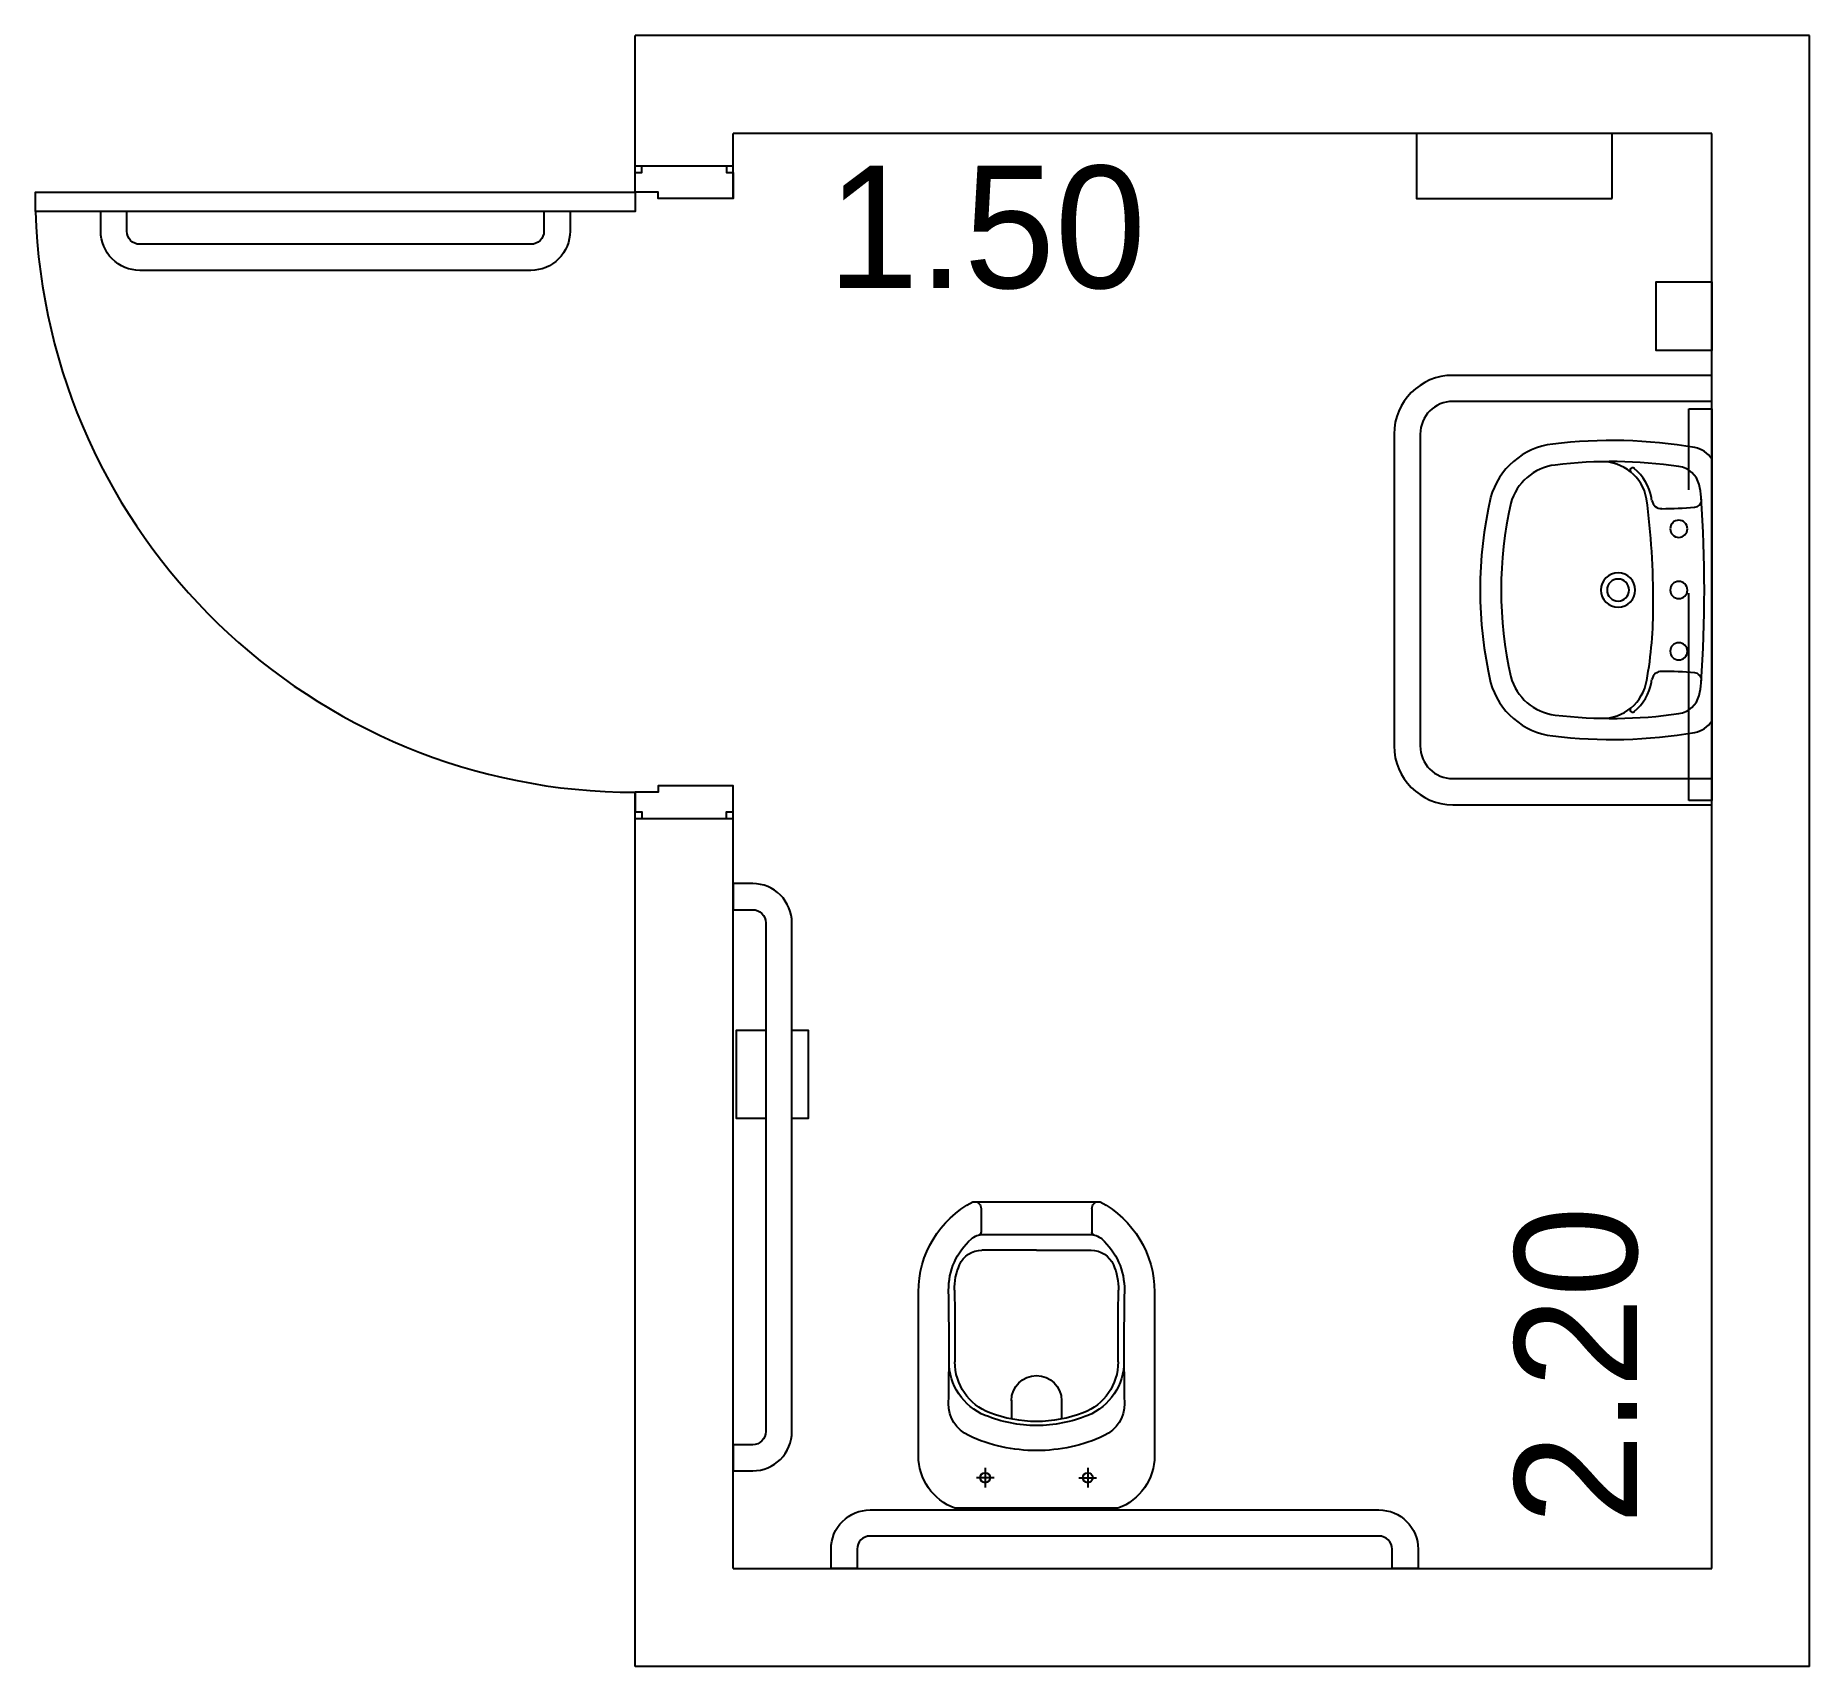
# Model space of a CAD drawing. Header units: millimetres. Extents: x -194.42 to -191.7, y 236.17 to 238.67.
import ezdxf

# ---------------------------------------------------------------- set-up
doc = ezdxf.new("R2010")
doc.units = ezdxf.units.MM
doc.header["$LTSCALE"] = 0.1
doc.linetypes.add('HIDDEN2', pattern=[4.7625, 3.175, -1.5875])
for name, color, linetype in [('A-LAYOUT', 1, 'Continuous'), ('A-LV-13', 1, 'Continuous'), ('A-LV-35', 5, 'Continuous'), ('A-PORTA', 1, 'Continuous'), ('A-SAN', 2, 'Continuous'), ('A-SOLEIRA', 1, 'Continuous'), ('ALVENARIA', 5, 'Continuous'), ('COTAS', 1, 'Continuous')]:
    doc.layers.add(name, color=color, linetype=linetype)
doc.styles.get("Standard").update_dxf_attribs({"font": 'stylu.ttf'})

# ---------------------------------------------------------------- blocks, each defined once
blk = doc.blocks.new('bacia_def')
at = {"color": 0}
for p, q in [((0.3863, -0.1543), (0.3863, -0.1246)), ((0.5436, -0.1543), (0.5436, -0.1246)), ((0.4001, -0.1394), (0.3729, -0.1394)), ((0.5299, -0.1394), (0.5571, -0.1394)), ((0.4266, -0.2585), (0.4266, -0.2293)), ((0.5034, -0.2585), (0.5034, -0.2293)), ((0.465, -0.4883), (0.3814, -0.4883)), ((0.465, -0.4883), (0.5486, -0.4883)), ((0.3801, -0.5523), (0.3801, -0.5165)), ((0.5499, -0.5523), (0.5499, -0.5165))]:
    blk.add_line(p, q, dxfattribs=at)
blk.add_lwpolyline([(0.34, -0.0925, 0.314001), (0.284, -0.173), (0.284, -0.424, 0.278453), (0.3675, -0.5623), (0.465, -0.5623), (0.5624, -0.5623, 0.278453), (0.6459, -0.424), (0.6459, -0.173, 0.314001), (0.5899, -0.0925)], format="xyb", close=True)
blk.add_lwpolyline([(0.3651, -0.5053, 0.182501), (0.3835, -0.5123), (0.465, -0.5123), (0.5464, -0.5123, 0.182501), (0.5649, -0.5053, 0.21967), (0.5997, -0.4266, -0.008004), (0.5997, -0.2534, 0.295956), (0.5687, -0.2039, 0.109342), (0.465, -0.181, 0.109342), (0.3613, -0.2039, 0.295956), (0.3303, -0.2534, -0.008004), (0.3303, -0.4266, 0.21967)], format="xyb", close=True, dxfattribs=at)
for centre, radius, start, end in [((0.3863, -0.1394), 0.0076, 90, 270), ((0.3863, -0.1394), 0.0076, 270, 90), ((0.5436, -0.1394), 0.0076, 90, 270), ((0.5436, -0.1394), 0.0076, 270, 90), ((0.4203, -0.3175), 0.0894, 112.2631, 180.2228), ((0.423, -0.3165), 0.0831, 110.7846, 180.2336), ((0.465, -0.4267), 0.2073, 90, 112.2632), ((0.465, -0.4264), 0.2008, 90, 110.8599), ((0.465, -0.4267), 0.2073, 67.7368, 90), ((0.465, -0.4264), 0.2008, 69.1401, 90), ((0.507, -0.3165), 0.0831, 359.7664, 69.2154), ((0.5097, -0.3175), 0.0894, 359.7772, 67.7369), ((0.465, -0.2575), 0.0384, 180, 270), ((0.465, -0.2575), 0.0384, 270, 0), ((-5.0795, -0.339), 5.4195, 359.0722, 0.2341), ((6.0095, -0.339), 5.4195, 179.7659, 180.9278), ((0.4328, -0.4283), 0.0936, 179.0468, 203.7022), ((0.4971, -0.4283), 0.0936, 336.2978, 0.9532), ((0.3813, -0.4509), 0.0374, 203.6015, 270.0987), ((0.5486, -0.4509), 0.0374, 269.9013, 336.3985), ((0.3747, -0.5165), 0.00536, 0.0034, 74.8516), ((0.5552, -0.5165), 0.00536, 105.1484, 179.9966), ((0.3701, -0.5523), 0.01, 269.7922, 359.9991), ((0.5599, -0.5523), 0.01, 180.0009, 270.2078)]:
    blk.add_arc(centre, radius, start, end, dxfattribs=at)
blk = doc.blocks.new('barra_def')
for points in [[(1.01, -0.03, -0.414214), (0.99, -0.05), (0.21, -0.05, -0.414214), (0.19, -0.03), (0.19, 0), (0.15, 0), (0.15, -0.03, 0.414214), (0.21, -0.09), (0.99, -0.09, 0.414214), (1.05, -0.03), (1.05, 0), (1.01, 0)], [(0, -1.01), (0.03, -1.01, 0.414214), (0.05, -0.99), (0.05, -0.21, 0.414214), (0.03, -0.19), (0, -0.19), (0, -0.15), (0.03, -0.15, -0.414214), (0.09, -0.21), (0.09, -0.99, -0.414214), (0.03, -1.05), (0, -1.05)]]:
    blk.add_lwpolyline(points, format="xyb", close=True)
for points in [[(0.05, -0.6902), (0.005, -0.6902), (0.005, -0.8252), (0.05, -0.8252)], [(0.09, -0.8252), (0.115, -0.8252), (0.115, -0.6902), (0.09, -0.6902)]]:
    blk.add_lwpolyline(points)
blk = doc.blocks.new('SAB')
at = {"layer": 'A-SAN'}
blk.add_lwpolyline([(-0.105, 0), (0, 0), (0, 0.085), (-0.105, 0.085)], close=True, dxfattribs=at)
blk = doc.blocks.new('A$C1DEB31AC')
at = {"layer": 'A-SAN'}
blk.add_lwpolyline([(0, 0.3), (0.1, 0.3), (0.1, 0), (0, 0)], close=True, dxfattribs=at)
blk = doc.blocks.new('B8E2B')
at = {"layer": 'A-LAYOUT'}
for p, q in [((0.3969, 0.3422), (0, 0.3422)), ((0.3969, 0.3022), (0, 0.3022)), ((0.4469, -0.2259), (0.4469, 0.2522)), ((0.4869, -0.2259), (0.4869, 0.2522)), ((0, -0.1873), (0, 0.2137)), ((0, -0.2759), (0.3969, -0.2759)), ((0, -0.3159), (0.3969, -0.3159))]:
    blk.add_line(p, q, dxfattribs=at)
for centre, radius, start, end in [((0.3969, 0.2522), 0.09, 0, 90), ((0.3969, 0.2522), 0.05, 0, 90), ((0.0323, 0.1944), 0.0376, 99.7573, 149.1878), ((0.1533, -0.5075), 0.7498, 83.0673, 99.778), ((0.2302, 0.1249), 0.1128, 15.3565, 83.0673), ((-0.2771, 0.0132), 0.6321, 347.0568, 12.9432), ((0.2302, -0.0986), 0.1128, 276.9224, 344.6434), ((0.0323, -0.1681), 0.0376, 210.8123, 260.2428), ((0.1533, 0.5338), 0.7498, 260.222, 276.9311), ((0.3969, -0.2259), 0.09, 270, 0), ((0.3969, -0.2259), 0.05, 270, 0)]:
    blk.add_arc(centre, radius, start, end, dxfattribs=at)
at = {"layer": 'A-LAYOUT', "color": 54}
for centre, radius, start, end in [((0.0557, 0.1653), 0.0376, 98.2614, 165.576), ((0.1534, -0.5075), 0.7175, 83.0585, 98.2613), ((0.168, 0.1406), 0.0767, 130.0343, 169.5313), ((0.168, 0.1406), 0.0692, 88.6308, 171.0304), ((0.1213, 0.1967), 0.00376, 314.5631, 134.806), ((0.2304, 0.1249), 0.0805, 15.343, 83.0587), ((0.1285, 0.1466), 0.1128, 165.5761, 175.4618), ((2.1285, 0.0131), 2.1172, 176.1441, 183.8508), ((0.027, 0.1512), 0.0112, 175.3316, 265.4261), ((0.0831, 0.8882), 0.7504, 265.6418, 269.5174), ((0.0769, 0.1529), 0.015, 269.5132, 349.9396), ((0.699, 0.0425), 0.6092, 169.6491, 180.6493), ((0.6913, 0.0439), 0.6089, 169.53, 169.9436), ((-0.2785, 0.0132), 0.6014, 347.2248, 12.7751), ((0.0505, 0.1071), 0.0132, 0, 180), ((0.0505, 0.1071), 0.0132, 180, 0), ((1.2474, 0.026), 1.1576, 179.5224, 187.5831), ((0.1435, 0.0132), 0.0263, 0, 180), ((0.1435, 0.0132), 0.0169, 0, 180), ((0.0505, 0.0132), 0.0132, 0, 180), ((0.0505, 0.0132), 0.0132, 180, 0), ((0.1435, 0.0132), 0.0263, 180, 0), ((0.1435, 0.0132), 0.0169, 180, 0), ((0.0505, -0.0807), 0.0132, 0, 180), ((0.0505, -0.0807), 0.0132, 180, 0), ((0.027, -0.1249), 0.0112, 94.1816, 184.9759), ((0.1284, -0.1203), 0.1127, 184.45, 194.4299), ((0.0831, -0.8626), 0.7511, 90.489, 94.3489), ((0.0769, -0.1266), 0.015, 9.8775, 90.7362), ((0.6924, -0.0174), 0.61, 190.0627, 190.471), ((0.168, -0.1143), 0.0767, 190.4684, 229.9654), ((0.168, -0.1143), 0.0692, 190.3878, 271.4006), ((0.2304, -0.0985), 0.0805, 276.9413, 344.6568), ((0.0557, -0.139), 0.0376, 194.4235, 261.7382), ((0.1534, 0.5338), 0.7175, 261.7388, 276.9416), ((0.1213, -0.1704), 0.00376, 225.1791, 45.4387)]:
    blk.add_arc(centre, radius, start, end, dxfattribs=at)

msp = doc.modelspace()

# ---------------------------------------------------------------- linework, layer by layer
at = {"layer": 'A-LAYOUT', "color": 54, "linetype": 'HIDDEN2'}
msp.add_lwpolyline([(-191.8538, 237.4985), (-191.8888, 237.4985), (-191.8888, 238.0985), (-191.8538, 238.0985)], close=True, dxfattribs=at)
at = {"layer": 'A-LV-13'}
msp.add_lwpolyline([(-193.5039, 238.4309), (-193.5039, 238.4009), (-194.4234, 238.4009), (-194.4234, 238.4309)], close=True, dxfattribs=at)
for points in [[(-193.6039, 238.4009), (-193.6039, 238.3709, -0.414214), (-193.6639, 238.3109), (-194.2634, 238.3109, -0.414214), (-194.3234, 238.3709), (-194.3234, 238.4009)], [(-193.6439, 238.4009), (-193.6439, 238.3709, -0.414214), (-193.6639, 238.3509), (-194.2634, 238.3509, -0.414214), (-194.2834, 238.3709), (-194.2834, 238.4009)]]:
    msp.add_lwpolyline(points, format="xyb", dxfattribs=at)
msp.add_arc((-193.5039, 238.4309), 0.92, 181.8687, 270, dxfattribs=at)
at = {"layer": 'A-LV-35'}
for p, q in [((-191.7039, 238.6709), (-191.9039, 238.6709)), ((-193.3539, 238.4709), (-193.3539, 238.5209)), ((-193.5039, 238.4709), (-193.3539, 238.4709)), ((-193.5039, 237.4709), (-193.3539, 237.4709))]:
    msp.add_line(p, q, dxfattribs=at)
at = {"layer": 'A-PORTA'}
for points in [[(-193.3639, 238.4709), (-193.3639, 238.4609), (-193.3539, 238.4609), (-193.3539, 238.4209), (-193.4689, 238.4209), (-193.4689, 238.4309), (-193.5039, 238.4309), (-193.5039, 238.4609), (-193.4939, 238.4609), (-193.4939, 238.4709)], [(-193.3639, 237.4709), (-193.3639, 237.4809), (-193.3539, 237.4809), (-193.3539, 237.5209), (-193.4689, 237.5209), (-193.4689, 237.5109), (-193.5039, 237.5109), (-193.5039, 237.4809), (-193.4939, 237.4809), (-193.4939, 237.4709)]]:
    msp.add_lwpolyline(points, close=True, dxfattribs=at)
at = {"layer": 'A-SOLEIRA'}
for p, q in [((-193.5039, 238.4309), (-193.5039, 238.4709)), ((-193.3539, 238.4209), (-193.3539, 238.4709)), ((-193.5039, 237.4709), (-193.5039, 237.5109)), ((-193.3539, 237.4709), (-193.3539, 237.5209))]:
    msp.add_line(p, q, dxfattribs=at)
at = {"layer": 'ALVENARIA'}
for p, q in [((-191.7039, 238.6709), (-193.5039, 238.6709)), ((-193.5039, 238.4309), (-193.5039, 238.6709)), ((-191.7039, 236.1709), (-191.7039, 238.6709)), ((-191.8539, 238.5209), (-193.3539, 238.5209)), ((-193.3539, 238.4209), (-193.3539, 238.5209)), ((-191.8539, 236.3209), (-191.8539, 238.5209)), ((-193.5039, 236.1709), (-193.5039, 237.5109)), ((-193.3539, 236.3209), (-193.3539, 237.5209)), ((-193.3539, 236.3209), (-191.8539, 236.3209)), ((-191.7039, 236.1709), (-193.5039, 236.1709))]:
    msp.add_line(p, q, dxfattribs=at)

# ---------------------------------------------------------------- block references
at = {"extrusion": (0, 0, -1), "xscale": -1, "zscale": -1, "rotation": 180}
msp.add_blockref('B8E2B', (191.8538, 237.8341), dxfattribs=at)
at = {"layer": 'A-LAYOUT', "xscale": -1}
for name, p, rotation in [('A$C1DEB31AC', (-192.3064, 238.4209), 270), ('SAB', (-191.8539, 238.1883), 90), ('barra_def', (-193.3539, 236.3209), 180)]:
    msp.add_blockref(name, p, dxfattribs=dict(at, rotation=rotation))
at = {"layer": 'A-LAYOUT', "color": 54, "xscale": -1, "rotation": 180}
msp.add_blockref('bacia_def', (-193.3539, 236.3209), dxfattribs=at)

# ---------------------------------------------------------------- texts
at = {"layer": 'COTAS'}
msp.add_text('1.50', height=0.1875, dxfattribs=at).set_placement((-193.2092, 238.2837))
msp.add_text('2.20', height=0.1875, rotation=90, dxfattribs=at).set_placement((-191.9685, 236.3884))

doc.saveas('drawing.dxf')
